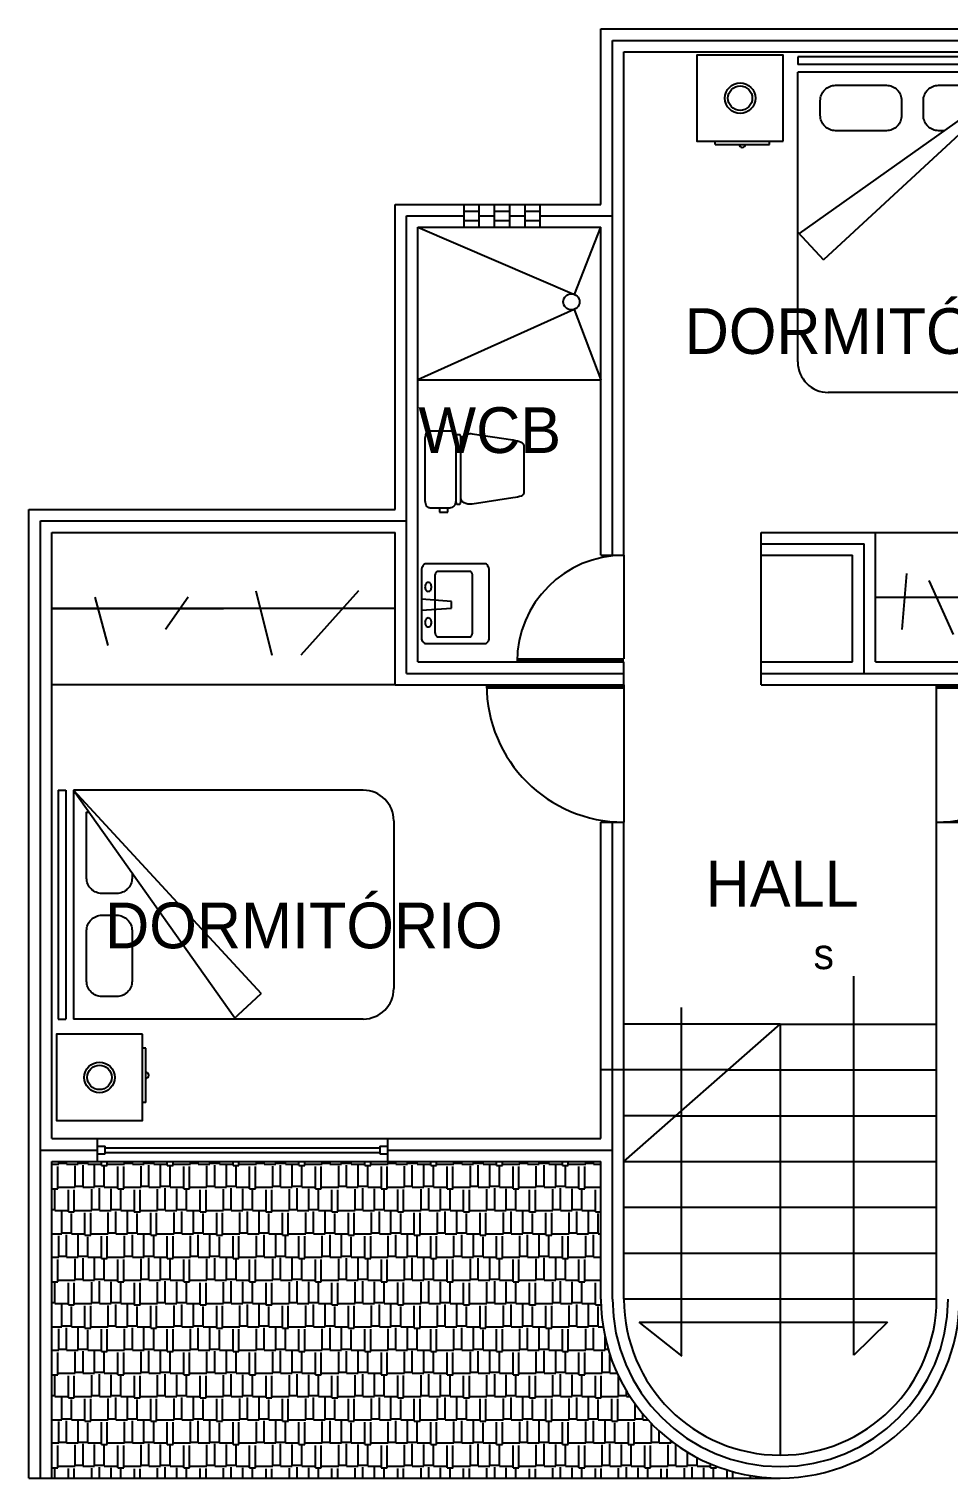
# Model space of a CAD drawing. Header units: millimetres. Extents: x 686.5 to 717.1, y 236.1 to 261.6.
# Drawn here: x 693.682 to 695.188, y 241.349 to 243.724 of the extents above; entities that cross this region are included whole.
import ezdxf

# ---------------------------------------------------------------- set-up
doc = ezdxf.new("R2010")
doc.units = ezdxf.units.MM
doc.linetypes.add('ACAD_ISO04W100', pattern=[30.5, 24, -3, 0.5, -3])
for name, color, linetype in [('EJE', 4, 'ACAD_ISO04W100'), ('ESCALERAS', 5, 'Continuous'), ('LETREROS', 31, 'Continuous'), ('MUE', 2, 'Continuous'), ('MURO1', 3, 'Continuous'), ('PROYECCIONES', 73, 'ACAD_ISO04W100'), ('PUERTAS', 191, 'Continuous'), ('TEJA', 242, 'Continuous'), ('VENTANAS', 111, 'Continuous')]:
    doc.layers.add(name, color=color, linetype=linetype)

# ---------------------------------------------------------------- blocks, each defined once
blk = doc.blocks.new('WC1')
at = {"color": 2}
for p, q in [((-0.243, 0.2867), (-0.2421, 0.294)), ((-0.243, 0.2867), (-0.2421, 0.294)), ((-0.243, 0.1597), (-0.243, 0.2867)), ((-0.243, 0.1597), (-0.243, 0.2867)), ((-0.2421, 0.294), (-0.2409, 0.297)), ((-0.2421, 0.294), (-0.2409, 0.297)), ((-0.2409, 0.297), (-0.2396, 0.3)), ((-0.2409, 0.297), (-0.2396, 0.3)), ((-0.2396, 0.3), (-0.2387, 0.3017)), ((-0.2396, 0.3), (-0.2387, 0.3017)), ((-0.2387, 0.3017), (-0.2374, 0.303)), ((-0.2387, 0.3017), (-0.2374, 0.303)), ((-0.2374, 0.303), (-0.2353, 0.306)), ((-0.2374, 0.303), (-0.2353, 0.306)), ((-0.2353, 0.306), (-0.2297, 0.3107)), ((-0.2353, 0.306), (-0.2297, 0.3107)), ((-0.2297, 0.3107), (-0.2228, 0.3146)), ((-0.2297, 0.3107), (-0.2228, 0.3146)), ((-0.2228, 0.3146), (-0.2151, 0.3172)), ((-0.2228, 0.3146), (-0.2151, 0.3172)), ((-0.2151, 0.3172), (-0.2061, 0.3193)), ((-0.2151, 0.3172), (-0.2061, 0.3193)), ((-0.2061, 0.3193), (-0.1962, 0.3197)), ((-0.2061, 0.3193), (-0.1962, 0.3197)), ((-0.1962, 0.3197), (0.2174, 0.3197)), ((-0.1962, 0.3197), (-0.1962, 0.3197)), ((-0.1962, 0.3197), (0.2174, 0.3197)), ((0.2174, 0.3197), (0.2269, 0.3193)), ((0.2174, 0.3197), (0.2269, 0.3193)), ((0.2269, 0.3193), (0.2359, 0.3172)), ((0.2269, 0.3193), (0.2359, 0.3172)), ((0.2359, 0.3172), (0.238, 0.3167)), ((0.2359, 0.3172), (0.238, 0.3167)), ((0.238, 0.3167), (0.2402, 0.3159)), ((0.238, 0.3167), (0.2402, 0.3159)), ((0.2402, 0.3159), (0.244, 0.3146)), ((0.2402, 0.3159), (0.244, 0.3146)), ((0.244, 0.3146), (0.2509, 0.3107)), ((0.244, 0.3146), (0.2509, 0.3107)), ((0.2509, 0.3107), (0.2565, 0.306)), ((0.2509, 0.3107), (0.2565, 0.306)), ((0.2565, 0.306), (0.2586, 0.303)), ((0.2565, 0.306), (0.2586, 0.303)), ((0.2586, 0.303), (0.2608, 0.3)), ((0.2586, 0.303), (0.2608, 0.3)), ((0.2608, 0.3), (0.2634, 0.294)), ((0.2608, 0.3), (0.2634, 0.294)), ((0.2634, 0.294), (0.2642, 0.2867)), ((0.2634, 0.294), (0.2642, 0.2867)), ((0.2642, 0.2867), (0.2642, 0.1597)), ((0.2642, 0.2867), (0.2642, 0.1597)), ((0.2642, 0.2867), (0.2642, 0.2867)), ((-0.2696, 0.2266), (-0.2696, 0.173)), ((-0.243, 0.2266), (-0.2696, 0.2266)), ((-0.2696, 0.2266), (-0.2696, 0.173)), ((-0.243, 0.2266), (-0.2696, 0.2266)), ((-0.243, 0.173), (-0.243, 0.2266)), ((-0.243, 0.173), (-0.243, 0.2266)), ((-0.2696, 0.173), (-0.2696, 0.173)), ((-0.2696, 0.173), (-0.243, 0.173)), ((-0.2696, 0.173), (-0.243, 0.173)), ((-0.243, 0.1597), (-0.243, 0.1597)), ((-0.2421, 0.1524), (-0.243, 0.1597)), ((-0.2421, 0.1524), (-0.243, 0.1597)), ((-0.2409, 0.1485), (-0.2421, 0.1524)), ((-0.2409, 0.1485), (-0.2421, 0.1524)), ((-0.2396, 0.1451), (-0.2409, 0.1485)), ((-0.2396, 0.1451), (-0.2409, 0.1485)), ((-0.2353, 0.1382), (-0.2396, 0.1451)), ((-0.2353, 0.1382), (-0.2396, 0.1451)), ((-0.2297, 0.1322), (-0.2353, 0.1382)), ((-0.2297, 0.1322), (-0.2353, 0.1382)), ((-0.2228, 0.1271), (-0.2297, 0.1322)), ((-0.2228, 0.1271), (-0.2297, 0.1322)), ((-0.2151, 0.1232), (-0.2228, 0.1271)), ((-0.2151, 0.1232), (-0.2228, 0.1271)), ((-0.2155, 0.1151), (-0.2164, 0.1129)), ((-0.2155, 0.1151), (-0.2164, 0.1129)), ((-0.2164, 0.1129), (-0.2164, 0.0932)), ((-0.2164, 0.1129), (-0.2164, 0.0932)), ((-0.2164, 0.1129), (-0.2164, 0.1129)), ((-0.2143, 0.1159), (-0.2155, 0.1151)), ((-0.2143, 0.1159), (-0.2155, 0.1151)), ((-0.2061, 0.1206), (-0.2151, 0.1232)), ((-0.2061, 0.1206), (-0.2151, 0.1232)), ((-0.213, 0.1168), (-0.2143, 0.1159)), ((-0.213, 0.1168), (-0.2143, 0.1159)), ((-0.2091, 0.1181), (-0.213, 0.1168)), ((-0.2091, 0.1181), (-0.213, 0.1168)), ((-0.204, 0.1189), (-0.2091, 0.1181)), ((-0.204, 0.1189), (-0.2091, 0.1181)), ((-0.1962, 0.1198), (-0.2061, 0.1206)), ((-0.1962, 0.1198), (-0.2061, 0.1206)), ((-0.1979, 0.1193), (-0.204, 0.1189)), ((-0.1979, 0.1193), (-0.204, 0.1189)), ((-0.1911, 0.1198), (-0.1979, 0.1193)), ((-0.1911, 0.1198), (-0.1979, 0.1193)), ((0.2174, 0.1198), (-0.1962, 0.1198)), ((0.2174, 0.1198), (-0.1962, 0.1198)), ((-0.1838, 0.1198), (-0.1911, 0.1198)), ((-0.1838, 0.1198), (-0.1911, 0.1198)), ((-0.1765, 0.1198), (-0.1838, 0.1198)), ((-0.1765, 0.1198), (-0.1838, 0.1198)), ((0.1973, 0.1198), (-0.1765, 0.1198)), ((0.1973, 0.1198), (-0.1765, 0.1198)), ((0.2067, 0.1198), (0.1973, 0.1198)), ((0.1973, 0.1198), (0.1973, 0.1198)), ((0.2067, 0.1198), (0.1973, 0.1198)), ((0.2149, 0.1198), (0.2067, 0.1198)), ((0.2149, 0.1198), (0.2067, 0.1198)), ((0.2217, 0.1193), (0.2149, 0.1198)), ((0.2217, 0.1193), (0.2149, 0.1198)), ((0.2269, 0.1206), (0.2174, 0.1198)), ((0.2269, 0.1206), (0.2174, 0.1198)), ((0.2174, 0.1198), (0.2174, 0.1198)), ((0.2273, 0.1189), (0.2217, 0.1193)), ((0.2273, 0.1189), (0.2217, 0.1193)), ((0.2316, 0.1219), (0.2269, 0.1206)), ((0.2316, 0.1219), (0.2269, 0.1206)), ((0.2316, 0.1181), (0.2273, 0.1189)), ((0.2316, 0.1181), (0.2273, 0.1189)), ((0.2359, 0.1232), (0.2316, 0.1219)), ((0.2359, 0.1232), (0.2316, 0.1219)), ((0.2346, 0.1168), (0.2316, 0.1181)), ((0.2346, 0.1168), (0.2316, 0.1181)), ((0.2359, 0.1159), (0.2346, 0.1168)), ((0.2359, 0.1159), (0.2346, 0.1168)), ((0.244, 0.1271), (0.2359, 0.1232)), ((0.244, 0.1271), (0.2359, 0.1232)), ((0.2368, 0.1151), (0.2359, 0.1159)), ((0.2368, 0.1151), (0.2359, 0.1159)), ((0.2372, 0.1129), (0.2368, 0.1151)), ((0.2372, 0.1129), (0.2368, 0.1151)), ((0.2372, 0.0932), (0.2372, 0.1129)), ((0.2372, 0.0932), (0.2372, 0.1129)), ((0.2509, 0.1322), (0.244, 0.1271)), ((0.2509, 0.1322), (0.244, 0.1271)), ((0.2565, 0.1382), (0.2509, 0.1322)), ((0.2565, 0.1382), (0.2509, 0.1322)), ((0.2608, 0.1451), (0.2565, 0.1382)), ((0.2608, 0.1451), (0.2565, 0.1382)), ((0.2634, 0.1524), (0.2608, 0.1451)), ((0.2634, 0.1524), (0.2608, 0.1451)), ((0.2642, 0.1597), (0.2634, 0.1524)), ((0.2642, 0.1597), (0.2634, 0.1524)), ((-0.2177, 0.0275), (-0.2168, 0.0412)), ((-0.2177, 0.0275), (-0.2168, 0.0412)), ((-0.2164, 0.0129), (-0.2177, 0.0275)), ((-0.2164, 0.0129), (-0.2177, 0.0275)), ((-0.2168, 0.0412), (-0.2138, 0.0537)), ((-0.2168, 0.0412), (-0.2138, 0.0537)), ((-0.2164, 0.0932), (-0.2155, 0.091)), ((-0.2164, 0.0932), (-0.2155, 0.091)), ((-0.1765, -0.254), (-0.2164, 0.0129)), ((-0.1765, -0.254), (-0.2164, 0.0129)), ((-0.2155, 0.091), (-0.2143, 0.0902)), ((-0.2155, 0.091), (-0.2143, 0.0902)), ((-0.2143, 0.0902), (-0.213, 0.0893)), ((-0.2143, 0.0902), (-0.213, 0.0893)), ((-0.2138, 0.0537), (-0.2091, 0.0644)), ((-0.2138, 0.0537), (-0.2091, 0.0644)), ((-0.213, 0.0893), (-0.2091, 0.088)), ((-0.213, 0.0893), (-0.2091, 0.088)), ((-0.2091, 0.088), (-0.204, 0.0872)), ((-0.2091, 0.088), (-0.204, 0.0872)), ((-0.2091, 0.0644), (-0.2027, 0.0734)), ((-0.2091, 0.0644), (-0.2027, 0.0734)), ((-0.204, 0.0872), (-0.1979, 0.0867)), ((-0.204, 0.0872), (-0.1979, 0.0867)), ((-0.2027, 0.0734), (-0.1988, 0.0773)), ((-0.2027, 0.0734), (-0.1988, 0.0773)), ((-0.1988, 0.0773), (-0.1949, 0.0803)), ((-0.1988, 0.0773), (-0.1949, 0.0803)), ((-0.1979, 0.0867), (-0.1911, 0.0863)), ((-0.1979, 0.0867), (-0.1911, 0.0863)), ((-0.1949, 0.0803), (-0.1928, 0.0816)), ((-0.1949, 0.0803), (-0.1928, 0.0816)), ((-0.1928, 0.0816), (-0.1907, 0.0829)), ((-0.1928, 0.0816), (-0.1907, 0.0829)), ((-0.1911, 0.0863), (-0.1838, 0.0863)), ((-0.1911, 0.0863), (-0.1838, 0.0863)), ((-0.1907, 0.0829), (-0.1859, 0.0846)), ((-0.1907, 0.0829), (-0.1859, 0.0846)), ((-0.1859, 0.0846), (-0.1838, 0.0854)), ((-0.1859, 0.0846), (-0.1838, 0.0854)), ((-0.1838, 0.0863), (-0.1765, 0.0863)), ((-0.1838, 0.0863), (-0.1765, 0.0863)), ((-0.1838, 0.0854), (-0.1812, 0.0859)), ((-0.1838, 0.0854), (-0.1812, 0.0859)), ((-0.1812, 0.0859), (-0.1765, 0.0863)), ((-0.1812, 0.0859), (-0.1765, 0.0863)), ((-0.1765, 0.0863), (0.2041, 0.0863)), ((-0.1765, 0.0863), (0.1973, 0.0863)), ((-0.1765, 0.0863), (-0.1765, 0.0863)), ((-0.1765, 0.0863), (0.2041, 0.0863)), ((-0.1765, 0.0863), (-0.1765, 0.0863)), ((-0.1765, 0.0863), (0.1973, 0.0863)), ((0.1973, 0.0863), (0.2067, 0.0863)), ((0.1973, 0.0863), (0.2067, 0.0863)), ((0.2041, 0.0863), (0.208, 0.0859)), ((0.2041, 0.0863), (0.208, 0.0859)), ((0.244, 0.0129), (0.2041, -0.254)), ((0.244, 0.0129), (0.2041, -0.254)), ((0.2067, 0.0863), (0.2149, 0.0863)), ((0.2067, 0.0863), (0.2149, 0.0863)), ((0.208, 0.0859), (0.2119, 0.0846)), ((0.208, 0.0859), (0.2119, 0.0846)), ((0.2119, 0.0846), (0.2157, 0.0829)), ((0.2119, 0.0846), (0.2157, 0.0829)), ((0.2149, 0.0863), (0.2217, 0.0867)), ((0.2149, 0.0863), (0.2217, 0.0867)), ((0.2157, 0.0829), (0.2196, 0.0803)), ((0.2157, 0.0829), (0.2196, 0.0803)), ((0.2196, 0.0803), (0.2235, 0.0773)), ((0.2196, 0.0803), (0.2235, 0.0773)), ((0.2217, 0.0867), (0.2273, 0.0872)), ((0.2217, 0.0867), (0.2273, 0.0872)), ((0.2235, 0.0773), (0.2273, 0.0734)), ((0.2235, 0.0773), (0.2273, 0.0734)), ((0.2273, 0.0872), (0.2316, 0.088)), ((0.2273, 0.0872), (0.2316, 0.088)), ((0.2273, 0.0734), (0.2307, 0.0691)), ((0.2273, 0.0734), (0.2307, 0.0691)), ((0.2307, 0.0691), (0.2337, 0.0644)), ((0.2307, 0.0691), (0.2337, 0.0644)), ((0.2316, 0.088), (0.2346, 0.0893)), ((0.2316, 0.088), (0.2346, 0.0893)), ((0.2337, 0.0644), (0.2368, 0.0593)), ((0.2337, 0.0644), (0.2368, 0.0593)), ((0.2346, 0.0893), (0.2359, 0.0902)), ((0.2346, 0.0893), (0.2359, 0.0902)), ((0.2359, 0.0902), (0.2368, 0.091)), ((0.2359, 0.0902), (0.2368, 0.091)), ((0.2368, 0.091), (0.2372, 0.0932)), ((0.2368, 0.091), (0.2372, 0.0932)), ((0.2368, 0.0593), (0.2393, 0.0537)), ((0.2368, 0.0593), (0.2393, 0.0537)), ((0.2372, 0.0932), (0.2372, 0.0932)), ((0.2393, 0.0537), (0.2415, 0.0477)), ((0.2393, 0.0537), (0.2415, 0.0477)), ((0.2415, 0.0477), (0.2432, 0.0412)), ((0.2415, 0.0477), (0.2432, 0.0412)), ((0.2432, 0.0412), (0.2445, 0.0344)), ((0.2432, 0.0412), (0.2445, 0.0344)), ((0.2449, 0.0202), (0.244, 0.0129)), ((0.2449, 0.0202), (0.244, 0.0129)), ((0.244, 0.0129), (0.244, 0.0129)), ((0.2445, 0.0344), (0.2449, 0.0275)), ((0.2445, 0.0344), (0.2449, 0.0275)), ((0.2449, 0.0275), (0.2449, 0.0202)), ((0.2449, 0.0275), (0.2449, 0.0202)), ((-0.1739, -0.2707), (-0.1765, -0.254)), ((-0.1765, -0.254), (-0.1765, -0.254)), ((-0.1739, -0.2707), (-0.1765, -0.254)), ((-0.1709, -0.2853), (-0.1739, -0.2707)), ((-0.1709, -0.2853), (-0.1739, -0.2707)), ((0.2011, -0.2707), (0.1977, -0.2853)), ((0.2011, -0.2707), (0.1977, -0.2853)), ((0.2041, -0.254), (0.2011, -0.2707)), ((0.2041, -0.254), (0.2011, -0.2707)), ((-0.1679, -0.2978), (-0.1709, -0.2853)), ((-0.1679, -0.2978), (-0.1709, -0.2853)), ((-0.164, -0.3081), (-0.1679, -0.2978)), ((-0.164, -0.3081), (-0.1679, -0.2978)), ((-0.1589, -0.3166), (-0.164, -0.3081)), ((-0.1589, -0.3166), (-0.164, -0.3081)), ((-0.1529, -0.3227), (-0.1589, -0.3166)), ((-0.1529, -0.3227), (-0.1589, -0.3166)), ((-0.1495, -0.3248), (-0.1529, -0.3227)), ((-0.1495, -0.3248), (-0.1529, -0.3227)), ((-0.1452, -0.3261), (-0.1495, -0.3248)), ((-0.1452, -0.3261), (-0.1495, -0.3248)), ((-0.1409, -0.3269), (-0.1452, -0.3261)), ((-0.1409, -0.3269), (-0.1452, -0.3261)), ((-0.1362, -0.3274), (-0.1409, -0.3269)), ((-0.1362, -0.3274), (-0.1409, -0.3269)), ((0.1638, -0.3274), (-0.1362, -0.3274)), ((0.1638, -0.3274), (-0.1362, -0.3274)), ((0.1677, -0.3269), (0.1638, -0.3274)), ((0.1677, -0.3269), (0.1638, -0.3274)), ((0.1638, -0.3274), (0.1638, -0.3274)), ((0.1711, -0.3261), (0.1677, -0.3269)), ((0.1711, -0.3261), (0.1677, -0.3269)), ((0.1775, -0.3227), (0.1711, -0.3261)), ((0.1775, -0.3227), (0.1711, -0.3261)), ((0.1835, -0.3166), (0.1775, -0.3227)), ((0.1835, -0.3166), (0.1775, -0.3227)), ((0.1865, -0.3128), (0.1835, -0.3166)), ((0.1865, -0.3128), (0.1835, -0.3166)), ((0.1891, -0.3081), (0.1865, -0.3128)), ((0.1891, -0.3081), (0.1865, -0.3128)), ((0.1938, -0.2978), (0.1891, -0.3081)), ((0.1938, -0.2978), (0.1891, -0.3081)), ((0.1977, -0.2853), (0.1938, -0.2978)), ((0.1977, -0.2853), (0.1938, -0.2978))]:
    blk.add_line(p, q, dxfattribs=at)
blk = doc.blocks.new('LAVABO1')
at = {"color": 2}
for p, q in [((-0.2743, 0.2087), (-0.2748, 0.2032)), ((-0.2743, 0.2087), (-0.2748, 0.2032)), ((-0.2748, 0.2032), (-0.2748, -0.1818)), ((-0.2748, 0.2032), (-0.2748, 0.2032)), ((-0.2748, 0.2032), (-0.2748, -0.1818)), ((-0.2723, 0.2136), (-0.2743, 0.2087)), ((-0.2723, 0.2136), (-0.2743, 0.2087)), ((-0.2688, 0.2185), (-0.2723, 0.2136)), ((-0.2688, 0.2185), (-0.2723, 0.2136)), ((-0.2683, 0.22), (-0.2688, 0.2185)), ((-0.2683, 0.22), (-0.2688, 0.2185)), ((-0.2669, 0.221), (-0.2683, 0.22)), ((-0.2669, 0.221), (-0.2683, 0.22)), ((-0.2649, 0.223), (-0.2669, 0.221)), ((-0.2649, 0.223), (-0.2669, 0.221)), ((-0.2594, 0.2269), (-0.2649, 0.223)), ((-0.2594, 0.2269), (-0.2649, 0.223)), ((-0.2535, 0.2299), (-0.2594, 0.2269)), ((-0.2535, 0.2299), (-0.2594, 0.2269)), ((-0.2461, 0.2319), (-0.2535, 0.2299)), ((-0.2461, 0.2319), (-0.2535, 0.2299)), ((-0.2382, 0.2324), (-0.2461, 0.2319)), ((-0.2382, 0.2324), (-0.2461, 0.2319)), ((0.2051, 0.2324), (-0.2382, 0.2324)), ((0.2051, 0.2324), (-0.2382, 0.2324)), ((-0.1652, 0.1939), (-0.1657, 0.1884)), ((-0.1652, 0.1939), (-0.1657, 0.1884)), ((-0.1632, 0.1983), (-0.1652, 0.1939)), ((-0.1632, 0.1983), (-0.1652, 0.1939)), ((-0.1602, 0.2017), (-0.1632, 0.1983)), ((-0.1602, 0.2017), (-0.1632, 0.1983)), ((-0.1568, 0.2047), (-0.1602, 0.2017)), ((-0.1568, 0.2047), (-0.1602, 0.2017)), ((-0.1523, 0.2072), (-0.1568, 0.2047)), ((-0.1523, 0.2072), (-0.1568, 0.2047)), ((-0.1474, 0.2087), (-0.1523, 0.2072)), ((-0.1474, 0.2087), (-0.1523, 0.2072)), ((-0.142, 0.2096), (-0.1474, 0.2087)), ((-0.142, 0.2096), (-0.1474, 0.2087)), ((-0.1365, 0.2101), (-0.142, 0.2096)), ((-0.1365, 0.2101), (-0.142, 0.2096)), ((-0.1311, 0.2096), (-0.1365, 0.2101)), ((-0.1311, 0.2096), (-0.1365, 0.2101)), ((-0.1262, 0.2087), (-0.1311, 0.2096)), ((-0.1262, 0.2087), (-0.1311, 0.2096)), ((-0.1212, 0.2072), (-0.1262, 0.2087)), ((-0.1212, 0.2072), (-0.1262, 0.2087)), ((-0.1188, 0.2062), (-0.1212, 0.2072)), ((-0.1188, 0.2062), (-0.1212, 0.2072)), ((-0.1168, 0.2047), (-0.1188, 0.2062)), ((-0.1168, 0.2047), (-0.1188, 0.2062)), ((-0.1128, 0.2017), (-0.1168, 0.2047)), ((-0.1128, 0.2017), (-0.1168, 0.2047)), ((-0.1099, 0.1983), (-0.1128, 0.2017)), ((-0.1099, 0.1983), (-0.1128, 0.2017)), ((-0.1079, 0.1939), (-0.1099, 0.1983)), ((-0.1079, 0.1939), (-0.1099, 0.1983)), ((-0.1074, 0.1884), (-0.1079, 0.1939)), ((-0.1074, 0.1884), (-0.1079, 0.1939)), ((-0.0565, 0.2324), (-0.0565, 0.2324)), ((0.016, 0.2324), (-0.0565, 0.2324)), ((-0.0565, 0.2324), (-0.0422, 0.0359)), ((0.016, 0.2324), (-0.0565, 0.2324)), ((-0.0565, 0.2324), (-0.0422, 0.0359)), ((0.0012, 0.0359), (0.016, 0.2324)), ((0.0012, 0.0359), (0.016, 0.2324)), ((0.0674, 0.1939), (0.0669, 0.1884)), ((0.0674, 0.1939), (0.0669, 0.1884)), ((0.0693, 0.1983), (0.0674, 0.1939)), ((0.0693, 0.1983), (0.0674, 0.1939)), ((0.0723, 0.2017), (0.0693, 0.1983)), ((0.0723, 0.2017), (0.0693, 0.1983)), ((0.0758, 0.2047), (0.0723, 0.2017)), ((0.0758, 0.2047), (0.0723, 0.2017)), ((0.0802, 0.2072), (0.0758, 0.2047)), ((0.0802, 0.2072), (0.0758, 0.2047)), ((0.0851, 0.2087), (0.0802, 0.2072)), ((0.0851, 0.2087), (0.0802, 0.2072)), ((0.0906, 0.2096), (0.0851, 0.2087)), ((0.0906, 0.2096), (0.0851, 0.2087)), ((0.096, 0.2101), (0.0906, 0.2096)), ((0.096, 0.2101), (0.0906, 0.2096)), ((0.1014, 0.2096), (0.096, 0.2101)), ((0.1014, 0.2096), (0.096, 0.2101)), ((0.1064, 0.2087), (0.1014, 0.2096)), ((0.1064, 0.2087), (0.1014, 0.2096)), ((0.1113, 0.2072), (0.1064, 0.2087)), ((0.1113, 0.2072), (0.1064, 0.2087)), ((0.1138, 0.2062), (0.1113, 0.2072)), ((0.1138, 0.2062), (0.1113, 0.2072)), ((0.1157, 0.2047), (0.1138, 0.2062)), ((0.1157, 0.2047), (0.1138, 0.2062)), ((0.1197, 0.2017), (0.1157, 0.2047)), ((0.1197, 0.2017), (0.1157, 0.2047)), ((0.1227, 0.1983), (0.1197, 0.2017)), ((0.1227, 0.1983), (0.1197, 0.2017)), ((0.1246, 0.1939), (0.1227, 0.1983)), ((0.1246, 0.1939), (0.1227, 0.1983)), ((0.1251, 0.1884), (0.1246, 0.1939)), ((0.1251, 0.1884), (0.1246, 0.1939)), ((0.2051, 0.2324), (0.2051, 0.2324)), ((0.213, 0.2319), (0.2051, 0.2324)), ((0.213, 0.2319), (0.2051, 0.2324)), ((0.2209, 0.2299), (0.213, 0.2319)), ((0.2209, 0.2299), (0.213, 0.2319)), ((0.2283, 0.2269), (0.2209, 0.2299)), ((0.2283, 0.2269), (0.2209, 0.2299)), ((0.2352, 0.223), (0.2283, 0.2269)), ((0.2352, 0.223), (0.2283, 0.2269)), ((0.2367, 0.222), (0.2352, 0.223)), ((0.2367, 0.222), (0.2352, 0.223)), ((0.2377, 0.221), (0.2367, 0.222)), ((0.2377, 0.221), (0.2367, 0.222)), ((0.2406, 0.2185), (0.2377, 0.221)), ((0.2406, 0.2185), (0.2377, 0.221)), ((0.2426, 0.2166), (0.2406, 0.2185)), ((0.2426, 0.2166), (0.2406, 0.2185)), ((0.2446, 0.2136), (0.2426, 0.2166)), ((0.2446, 0.2136), (0.2426, 0.2166)), ((0.2456, 0.2126), (0.2446, 0.2136)), ((0.2456, 0.2126), (0.2446, 0.2136)), ((0.2466, 0.2111), (0.2456, 0.2126)), ((0.2466, 0.2111), (0.2456, 0.2126)), ((0.2476, 0.2087), (0.2466, 0.2111)), ((0.2476, 0.2087), (0.2466, 0.2111)), ((0.2485, 0.2032), (0.2476, 0.2087)), ((0.2485, 0.2032), (0.2476, 0.2087)), ((0.2485, -0.1818), (0.2485, 0.2032)), ((0.2485, -0.1818), (0.2485, 0.2032)), ((-0.2308, 0.1282), (-0.2313, 0.1233)), ((-0.2308, 0.1282), (-0.2313, 0.1233)), ((-0.2313, 0.1233), (-0.2313, -0.0875)), ((-0.2313, 0.1233), (-0.2313, 0.1233)), ((-0.2313, 0.1233), (-0.2313, -0.0875)), ((-0.2288, 0.1326), (-0.2308, 0.1282)), ((-0.2288, 0.1326), (-0.2308, 0.1282)), ((-0.2254, 0.1366), (-0.2288, 0.1326)), ((-0.2254, 0.1366), (-0.2288, 0.1326)), ((-0.2209, 0.1395), (-0.2254, 0.1366)), ((-0.2209, 0.1395), (-0.2254, 0.1366)), ((-0.216, 0.142), (-0.2209, 0.1395)), ((-0.216, 0.142), (-0.2209, 0.1395)), ((-0.2096, 0.1435), (-0.216, 0.142)), ((-0.2096, 0.1435), (-0.216, 0.142)), ((-0.2027, 0.1445), (-0.2096, 0.1435)), ((-0.2027, 0.1445), (-0.2096, 0.1435)), ((-0.1948, 0.145), (-0.2027, 0.1445)), ((-0.1948, 0.145), (-0.2027, 0.1445)), ((0.1686, 0.145), (-0.1948, 0.145)), ((0.1686, 0.145), (-0.1948, 0.145)), ((-0.1657, 0.1884), (-0.1657, 0.1884)), ((-0.1657, 0.1884), (-0.1652, 0.1835)), ((-0.1657, 0.1884), (-0.1652, 0.1835)), ((-0.1652, 0.1835), (-0.1632, 0.179)), ((-0.1652, 0.1835), (-0.1632, 0.179)), ((-0.1632, 0.179), (-0.1602, 0.1751)), ((-0.1632, 0.179), (-0.1602, 0.1751)), ((-0.1602, 0.1751), (-0.1568, 0.1721)), ((-0.1602, 0.1751), (-0.1568, 0.1721)), ((-0.1568, 0.1721), (-0.1523, 0.1697)), ((-0.1568, 0.1721), (-0.1523, 0.1697)), ((-0.1523, 0.1697), (-0.1474, 0.1682)), ((-0.1523, 0.1697), (-0.1474, 0.1682)), ((-0.1474, 0.1682), (-0.142, 0.1672)), ((-0.1474, 0.1682), (-0.142, 0.1672)), ((-0.142, 0.1672), (-0.1365, 0.1667)), ((-0.142, 0.1672), (-0.1365, 0.1667)), ((-0.1365, 0.1667), (-0.1311, 0.1672)), ((-0.1365, 0.1667), (-0.1311, 0.1672)), ((-0.1311, 0.1672), (-0.1262, 0.1682)), ((-0.1311, 0.1672), (-0.1262, 0.1682)), ((-0.1262, 0.1682), (-0.1212, 0.1697)), ((-0.1262, 0.1682), (-0.1212, 0.1697)), ((-0.1212, 0.1697), (-0.1168, 0.1721)), ((-0.1212, 0.1697), (-0.1168, 0.1721)), ((-0.1168, 0.1721), (-0.1128, 0.1751)), ((-0.1168, 0.1721), (-0.1128, 0.1751)), ((-0.1128, 0.1751), (-0.1099, 0.179)), ((-0.1128, 0.1751), (-0.1099, 0.179)), ((-0.1099, 0.179), (-0.1079, 0.1835)), ((-0.1099, 0.179), (-0.1079, 0.1835)), ((-0.1079, 0.1835), (-0.1074, 0.1884)), ((-0.1079, 0.1835), (-0.1074, 0.1884)), ((0.0669, 0.1884), (0.0669, 0.1884)), ((0.0669, 0.1884), (0.0674, 0.1835)), ((0.0669, 0.1884), (0.0674, 0.1835)), ((0.0674, 0.1835), (0.0693, 0.179)), ((0.0674, 0.1835), (0.0693, 0.179)), ((0.0693, 0.179), (0.0723, 0.1751)), ((0.0693, 0.179), (0.0723, 0.1751)), ((0.0723, 0.1751), (0.0758, 0.1721)), ((0.0723, 0.1751), (0.0758, 0.1721)), ((0.0758, 0.1721), (0.0802, 0.1697)), ((0.0758, 0.1721), (0.0802, 0.1697)), ((0.0802, 0.1697), (0.0851, 0.1682)), ((0.0802, 0.1697), (0.0851, 0.1682)), ((0.0851, 0.1682), (0.0906, 0.1672)), ((0.0851, 0.1682), (0.0906, 0.1672)), ((0.0906, 0.1672), (0.096, 0.1667)), ((0.0906, 0.1672), (0.096, 0.1667)), ((0.096, 0.1667), (0.1014, 0.1672)), ((0.096, 0.1667), (0.1014, 0.1672)), ((0.1014, 0.1672), (0.1064, 0.1682)), ((0.1014, 0.1672), (0.1064, 0.1682)), ((0.1064, 0.1682), (0.1113, 0.1697)), ((0.1064, 0.1682), (0.1113, 0.1697)), ((0.1113, 0.1697), (0.1157, 0.1721)), ((0.1113, 0.1697), (0.1157, 0.1721)), ((0.1157, 0.1721), (0.1197, 0.1751)), ((0.1157, 0.1721), (0.1197, 0.1751)), ((0.1197, 0.1751), (0.1227, 0.179)), ((0.1197, 0.1751), (0.1227, 0.179)), ((0.1227, 0.179), (0.1246, 0.1835)), ((0.1227, 0.179), (0.1246, 0.1835)), ((0.1246, 0.1835), (0.1251, 0.1884)), ((0.1246, 0.1835), (0.1251, 0.1884)), ((0.1686, 0.145), (0.1686, 0.145)), ((0.174, 0.1445), (0.1686, 0.145)), ((0.174, 0.1445), (0.1686, 0.145)), ((0.1789, 0.1435), (0.174, 0.1445)), ((0.1789, 0.1435), (0.174, 0.1445)), ((0.1839, 0.142), (0.1789, 0.1435)), ((0.1839, 0.142), (0.1789, 0.1435)), ((0.1883, 0.1395), (0.1839, 0.142)), ((0.1883, 0.1395), (0.1839, 0.142)), ((0.1923, 0.1366), (0.1883, 0.1395)), ((0.1923, 0.1366), (0.1883, 0.1395)), ((0.1952, 0.1326), (0.1923, 0.1366)), ((0.1952, 0.1326), (0.1923, 0.1366)), ((0.1972, 0.1282), (0.1952, 0.1326)), ((0.1972, 0.1282), (0.1952, 0.1326)), ((0.1977, 0.1233), (0.1972, 0.1282)), ((0.1977, 0.1233), (0.1972, 0.1282)), ((0.1977, -0.0875), (0.1977, 0.1233)), ((0.1977, -0.0875), (0.1977, 0.1233)), ((-0.0422, 0.0359), (0.0012, 0.0359)), ((-0.0422, 0.0359), (0.0012, 0.0359)), ((-0.2313, -0.0875), (-0.2308, -0.0905)), ((-0.2313, -0.0875), (-0.2308, -0.0905)), ((-0.2308, -0.0905), (-0.2288, -0.093)), ((-0.2308, -0.0905), (-0.2288, -0.093)), ((-0.2288, -0.093), (-0.2254, -0.0954)), ((-0.2288, -0.093), (-0.2254, -0.0954)), ((0.1923, -0.0954), (0.1952, -0.093)), ((0.1923, -0.0954), (0.1952, -0.093)), ((0.1952, -0.093), (0.1972, -0.0905)), ((0.1952, -0.093), (0.1972, -0.0905)), ((0.1972, -0.0905), (0.1977, -0.0875)), ((0.1972, -0.0905), (0.1977, -0.0875)), ((0.1977, -0.0875), (0.1977, -0.0875)), ((-0.2748, -0.1818), (-0.2743, -0.1873)), ((-0.2748, -0.1818), (-0.2743, -0.1873)), ((-0.2743, -0.1873), (-0.2723, -0.1927)), ((-0.2743, -0.1873), (-0.2723, -0.1927)), ((-0.2254, -0.0954), (-0.2209, -0.0979)), ((-0.2254, -0.0954), (-0.2209, -0.0979)), ((-0.2209, -0.0979), (-0.216, -0.0994)), ((-0.2209, -0.0979), (-0.216, -0.0994)), ((-0.216, -0.0994), (-0.213, -0.1004)), ((-0.216, -0.0994), (-0.213, -0.1004)), ((-0.213, -0.1004), (-0.2096, -0.1009)), ((-0.213, -0.1004), (-0.2096, -0.1009)), ((-0.2096, -0.1009), (-0.2027, -0.1019)), ((-0.2096, -0.1009), (-0.2027, -0.1019)), ((-0.2027, -0.1019), (-0.1948, -0.1024)), ((-0.2027, -0.1019), (-0.1948, -0.1024)), ((-0.1948, -0.1024), (0.1686, -0.1024)), ((-0.1948, -0.1024), (-0.1948, -0.1024)), ((-0.1948, -0.1024), (0.1686, -0.1024)), ((0.1686, -0.1024), (0.174, -0.1019)), ((0.1686, -0.1024), (0.174, -0.1019)), ((0.174, -0.1019), (0.1789, -0.1009)), ((0.174, -0.1019), (0.1789, -0.1009)), ((0.1789, -0.1009), (0.1819, -0.1004)), ((0.1789, -0.1009), (0.1819, -0.1004)), ((0.1819, -0.1004), (0.1839, -0.0994)), ((0.1819, -0.1004), (0.1839, -0.0994)), ((0.1839, -0.0994), (0.1883, -0.0979)), ((0.1839, -0.0994), (0.1883, -0.0979)), ((0.1883, -0.0979), (0.1923, -0.0954)), ((0.1883, -0.0979), (0.1923, -0.0954)), ((0.2466, -0.1902), (0.2476, -0.1873)), ((0.2466, -0.1902), (0.2476, -0.1873)), ((0.2476, -0.1873), (0.2485, -0.1818)), ((0.2476, -0.1873), (0.2485, -0.1818)), ((0.2485, -0.1818), (0.2485, -0.1818)), ((-0.2723, -0.1927), (-0.2688, -0.1976)), ((-0.2723, -0.1927), (-0.2688, -0.1976)), ((-0.2688, -0.1976), (-0.2649, -0.2021)), ((-0.2688, -0.1976), (-0.2649, -0.2021)), ((-0.2649, -0.2021), (-0.2624, -0.2041)), ((-0.2649, -0.2021), (-0.2624, -0.2041)), ((-0.2624, -0.2041), (-0.2594, -0.2055)), ((-0.2624, -0.2041), (-0.2594, -0.2055)), ((-0.2594, -0.2055), (-0.2535, -0.2085)), ((-0.2594, -0.2055), (-0.2535, -0.2085)), ((-0.2535, -0.2085), (-0.2461, -0.2105)), ((-0.2535, -0.2085), (-0.2461, -0.2105)), ((-0.2461, -0.2105), (-0.2382, -0.211)), ((-0.2461, -0.2105), (-0.2382, -0.211)), ((-0.2382, -0.211), (0.2051, -0.211)), ((-0.2382, -0.211), (-0.2382, -0.211)), ((-0.2382, -0.211), (0.2051, -0.211)), ((0.2051, -0.211), (0.213, -0.2105)), ((0.2051, -0.211), (0.213, -0.2105)), ((0.213, -0.2105), (0.2209, -0.2085)), ((0.213, -0.2105), (0.2209, -0.2085)), ((0.2209, -0.2085), (0.2283, -0.2055)), ((0.2209, -0.2085), (0.2283, -0.2055)), ((0.2283, -0.2055), (0.2352, -0.2021)), ((0.2283, -0.2055), (0.2352, -0.2021)), ((0.2352, -0.2021), (0.2406, -0.1976)), ((0.2352, -0.2021), (0.2406, -0.1976)), ((0.2406, -0.1976), (0.2446, -0.1927)), ((0.2406, -0.1976), (0.2446, -0.1927)), ((0.2446, -0.1927), (0.2466, -0.1902)), ((0.2446, -0.1927), (0.2466, -0.1902))]:
    blk.add_line(p, q, dxfattribs=at)
blk = doc.blocks.new('BURO')
at = {"layer": 'MUE', "color": 2}
for p, q in [((-0.1743, -0.3241), (-0.1743, -0.3041)), ((0.1825, -0.3241), (0.1825, -0.3041))]:
    blk.add_line(p, q, dxfattribs=at)
blk.add_lwpolyline([(0.2727, -0.3041), (0.2727, 0.2616), (-0.293, 0.2616), (-0.293, -0.3041)], close=True, dxfattribs=at)
blk.add_lwpolyline([(-0.1743, -0.3241), (0.1825, -0.3241)], dxfattribs=at)
for radius in [0.1, 0.08]:
    blk.add_circle((-0.0101, -0.0212), radius, dxfattribs=at)
blk.add_arc((0.0041, -0.3241), 0.02, 180, 0, dxfattribs=at)
blk = doc.blocks.new('CAMA3')
at = {"layer": 'MUE', "color": 2}
for p, q in [((-0.87, 0.77), (1.03, 0.77)), ((-0.02, 0.77), (-0.2015, 0.6023)), ((1.03, -0.73), (-0.0288, 0.762)), ((1.03, -0.73), (1.03, 0.77)), ((1.08, -0.73), (1.08, 0.77)), ((1.13, 0.77), (1.08, 0.77)), ((1.13, -0.73), (1.13, 0.77)), ((-1.07, -0.53), (-1.07, 0.57)), ((1.03, -0.73), (-0.2015, 0.6023)), ((-0.87, -0.73), (1.03, -0.73)), ((1.13, -0.73), (1.08, -0.73))]:
    blk.add_line(p, q, dxfattribs=at)
blk.add_lwpolyline([(0.6458, 0.1896), (0.6458, 0.5227, -0.414214), (0.7458, 0.6227), (0.8436, 0.6227, -0.414214), (0.9436, 0.5227), (0.9436, 0.1896, -0.414214), (0.8436, 0.0896), (0.7458, 0.0896, -0.414214)], format="xyb", close=True, dxfattribs=at)
blk.add_lwpolyline([(0.6458, -0.1886), (0.6458, -0.1532, -0.414214), (0.7458, -0.0532), (0.8436, -0.0532, -0.414214), (0.9436, -0.1532), (0.9436, -0.5864), (0.928, -0.5864)], format="xyb", dxfattribs=at)
for centre, start, end in [((-0.87, 0.57), 90, 180), ((-0.87, -0.53), 180, 270)]:
    blk.add_arc(centre, 0.2, start, end, dxfattribs=at)

msp = doc.modelspace()

# ---------------------------------------------------------------- hatches: boundary and pattern name
at = {"layer": 'TEJA'}
h = msp.add_hatch(dxfattribs=at)
h.set_pattern_fill('AR-RSHKE', color=256, scale=0.000125, style=0)
h.set_pattern_definition([(0, (647.918766, 205.82078), (0.0809625, 0.0381), [0.01905, -0.015875, 0.022225, -0.009525, 0.028575, -0.0127]), (0, (647.937816, 205.82237), (0.0809625, 0.0381), [0.015875, -0.060325, 0.0127, -0.01905]), (0, (647.975916, 205.8184), (0.0809625, 0.0381), [0.009525, -0.098425]), (90, (647.918766, 205.82078), (-0.0269875, 0.0381), [0.0365125, -0.1158875]), (90, (647.937816, 205.82078), (-0.0269875, 0.0381), [0.03571875, -0.11668125]), (90, (647.95369, 205.82078), (-0.0269875, 0.0381), [0.0333375, -0.1190625]), (90, (647.975916, 205.8184), (-0.0269875, 0.0381), [0.0365125, -0.1158875]), (90, (647.98544, 205.8184), (-0.0269875, 0.0381), [0.0365125, -0.1158875]), (90, (648.014016, 205.82078), (-0.0269875, 0.0381), [0.034925, -0.117475])])
h.paths.add_polyline_path([(694.9133, 241.3488, -0.415051), (694.6195, 241.6434), (694.6195, 241.8676), (693.7195, 241.8676), (693.7195, 241.3488)])

# ---------------------------------------------------------------- linework, layer by layer
at = {"layer": 'EJE'}
for p, q in [((694.6383, 243.7051), (695.6383, 243.7051)), ((694.6383, 242.8613), (694.6383, 243.7051)), ((694.3008, 243.4176), (694.3945, 243.4176)), ((694.3008, 242.6676), (694.3008, 243.4176)), ((694.4195, 243.4176), (694.4445, 243.4176)), ((694.4695, 243.4176), (694.4945, 243.4176)), ((694.5195, 243.4176), (694.6383, 243.4176)), ((693.7008, 241.3488), (693.7008, 242.9176)), ((693.7008, 242.9176), (694.3008, 242.9176)), ((694.882, 242.8801), (695.0508, 242.8801)), ((695.0508, 242.6676), (695.0508, 242.8801)), ((694.3008, 242.6676), (694.657, 242.6676)), ((694.882, 242.6676), (695.6383, 242.6676)), ((694.6383, 241.6417), (694.6383, 242.4238)), ((693.7008, 241.8863), (693.7945, 241.8863)), ((694.2695, 241.8863), (694.6383, 241.8863))]:
    msp.add_line(p, q, dxfattribs=at)
msp.add_arc((694.9133, 241.6426), 0.275, 180.175, 359.825, dxfattribs=at)
at = {"layer": 'ESCALERAS'}
for p, q in [((694.657, 241.8676), (694.9133, 242.0926)), ((694.9133, 242.0926), (694.9133, 241.3863)), ((694.9133, 242.0926), (695.1695, 242.0926)), ((694.8279, 242.0176), (695.1695, 242.0176)), ((694.7425, 241.9426), (695.1695, 241.9426)), ((694.657, 241.8676), (695.1695, 241.8676)), ((694.657, 241.7926), (695.1695, 241.7926)), ((694.657, 241.7176), (695.1695, 241.7176)), ((694.657, 241.6426), (695.1695, 241.6426))]:
    msp.add_line(p, q, dxfattribs=at)
at = {"layer": 'MUE'}
for p, q in [((694.3195, 243.3988), (694.5763, 243.2888)), ((694.5763, 243.2888), (694.6195, 243.3988)), ((694.5758, 243.2641), (694.3195, 243.1488)), ((694.5758, 243.2641), (694.6195, 243.1488)), ((694.3195, 243.1488), (694.6195, 243.1488)), ((695.0695, 242.8988), (695.6195, 242.8988)), ((695.1205, 242.8316), (695.1124, 242.7394)), ((694.0536, 242.8029), (694.08, 242.6976)), ((694.2223, 242.8029), (694.1274, 242.6976)), ((695.1566, 242.8196), (695.1968, 242.7313)), ((693.7195, 242.7738), (694.0008, 242.7738)), ((694.282, 242.7738), (693.7195, 242.7738)), ((693.79, 242.7923), (693.8111, 242.7134)), ((693.9429, 242.7923), (693.906, 242.7397)), ((695.0695, 242.7926), (695.6195, 242.7926)), ((694.282, 242.6488), (693.7195, 242.6488)), ((695.0337, 241.5504), (695.0337, 242.1716)), ((694.7508, 242.1198), (694.7508, 241.5501)), ((694.7526, 241.5486), (694.6823, 241.604)), ((694.6823, 241.604), (695.0892, 241.604)), ((695.0892, 241.604), (695.0337, 241.5504))]:
    msp.add_line(p, q, dxfattribs=at)
msp.add_circle((694.5711, 243.2766), 0.0133, dxfattribs=at)
at = {"layer": 'MURO1'}
for p, q in [((694.6195, 243.7238), (695.657, 243.7238)), ((694.6195, 243.4363), (694.6195, 243.7238)), ((694.657, 243.6863), (695.6195, 243.6863)), ((694.657, 242.9363), (694.657, 243.6863)), ((694.282, 243.4363), (694.6195, 243.4363)), ((694.282, 242.9363), (694.282, 243.4363)), ((694.3195, 243.3988), (694.6195, 243.3988)), ((694.3195, 242.9363), (694.3195, 243.3988)), ((694.6195, 242.8613), (694.6195, 243.3988)), ((694.657, 242.8613), (694.657, 242.9428)), ((693.682, 241.3488), (693.682, 242.9363)), ((693.682, 242.9363), (694.282, 242.9363)), ((694.3195, 242.6863), (694.3195, 242.9363)), ((693.7195, 241.9051), (693.7195, 242.8988)), ((693.7195, 242.8988), (694.282, 242.8988)), ((694.282, 242.6488), (694.282, 242.8988)), ((694.882, 242.8988), (695.0695, 242.8988)), ((694.882, 242.6488), (694.882, 242.8988)), ((695.0695, 242.6863), (695.0695, 242.8988)), ((694.6195, 242.8613), (694.657, 242.8613)), ((694.882, 242.8613), (695.032, 242.8613)), ((694.882, 242.8613), (695.032, 242.8613)), ((695.032, 242.6863), (695.032, 242.8613)), ((694.3195, 242.6863), (694.657, 242.6863)), ((694.657, 242.6488), (694.657, 242.6863)), ((694.882, 242.6863), (695.032, 242.6863)), ((695.0695, 242.6863), (695.6195, 242.6863)), ((694.282, 242.6488), (694.657, 242.6488)), ((694.882, 242.6488), (695.657, 242.6488)), ((694.6195, 241.9051), (694.6195, 242.4238)), ((694.6195, 242.4238), (694.657, 242.4238)), ((694.657, 241.6417), (694.657, 242.4238)), ((695.1695, 241.6417), (695.1695, 242.4238)), ((695.1695, 242.4238), (695.207, 242.4238)), ((694.6195, 241.9051), (694.6195, 242.0926)), ((693.7195, 241.9051), (694.6195, 241.9051)), ((693.7945, 241.8676), (693.7945, 241.9051)), ((694.2695, 241.9051), (694.2695, 241.8676)), ((693.7195, 241.3488), (693.7195, 241.8676)), ((693.7195, 241.8676), (694.6195, 241.8676)), ((694.6195, 241.6417), (694.6195, 241.8676)), ((693.682, 241.3488), (693.7195, 241.3488))]:
    msp.add_line(p, q, dxfattribs=at)
for radius, start, end in [(0.2938, 180.1639, 359.8361), (0.2563, 180.1879, 359.8121)]:
    msp.add_arc((694.9133, 241.6426), radius, start, end, dxfattribs=at)
at = {"layer": 'PROYECCIONES'}
for p, q in [((694.9133, 242.0926), (694.657, 242.0926)), ((694.8279, 242.0176), (694.6195, 242.0176)), ((694.7425, 241.9426), (694.657, 241.9426))]:
    msp.add_line(p, q, dxfattribs=at)
at = {"layer": 'PUERTAS'}
for p, q in [((694.657, 242.8613), (694.657, 242.6913)), ((694.4821, 242.6913), (694.657, 242.6913)), ((694.4821, 242.6888), (694.657, 242.6888)), ((694.4321, 242.6463), (694.657, 242.6463)), ((694.4321, 242.6438), (694.657, 242.6438)), ((694.657, 242.6488), (694.657, 242.4238)), ((695.1695, 242.4238), (695.1695, 242.6488)), ((695.1695, 242.6463), (695.3945, 242.6463)), ((695.1695, 242.6438), (695.3945, 242.6438))]:
    msp.add_line(p, q, dxfattribs=at)
for centre, radius, start, end in [((694.657, 242.6863), 0.175, 90, 180), ((694.657, 242.6488), 0.225, 180, 270), ((695.1695, 242.6488), 0.225, 270, 359.3634)]:
    msp.add_arc(centre, radius, start, end, dxfattribs=at)
at = {"layer": 'TEJA'}
msp.add_line((693.7195, 241.3488), (694.9133, 241.3488), dxfattribs=at)
at = {"layer": 'VENTANAS'}
for p, q in [((694.3945, 243.4363), (694.3945, 243.3988)), ((694.3945, 243.4251), (694.4195, 243.4251)), ((694.4195, 243.4363), (694.4195, 243.3988)), ((694.4445, 243.4363), (694.4445, 243.3988)), ((694.4445, 243.4251), (694.4695, 243.4251)), ((694.4695, 243.4363), (694.4695, 243.3988)), ((694.4945, 243.4363), (694.4945, 243.3988)), ((694.4945, 243.4251), (694.5195, 243.4251)), ((694.5195, 243.4363), (694.5195, 243.3988)), ((694.3945, 243.4101), (694.4195, 243.4101)), ((694.4445, 243.4101), (694.4695, 243.4101)), ((694.4945, 243.4101), (694.5195, 243.4101)), ((693.7945, 241.8926), (693.807, 241.8926)), ((693.7945, 241.8801), (693.807, 241.8801)), ((693.807, 241.8801), (693.807, 241.8926)), ((693.807, 241.8901), (694.257, 241.8901)), ((693.807, 241.8826), (694.257, 241.8826)), ((694.257, 241.8926), (694.2695, 241.8926)), ((694.257, 241.8926), (694.257, 241.8801)), ((694.257, 241.8801), (694.2695, 241.8801))]:
    msp.add_line(p, q, dxfattribs=at)

# ---------------------------------------------------------------- block references
at = {"layer": 'MUE', "xscale": 0.25, "yscale": 0.25, "zscale": 0.25, "rotation": 90}
for name, p in [('WC1', (694.4115, 242.9993)), ('LAVABO1', (694.3835, 242.7853))]:
    msp.add_blockref(name, p, dxfattribs=at)
at = {"layer": 'TEJA', "xscale": 0.25, "yscale": 0.25, "zscale": 0.25}
msp.add_blockref('BURO', (694.8501, 243.6157), dxfattribs=at)
for name, p, rotation in [('CAMA3', (695.1346, 243.3956), 90), ('CAMA3', (694.0124, 242.2936), 180), ('BURO', (693.7923, 242.0079), 90)]:
    msp.add_blockref(name, p, dxfattribs=dict(at, rotation=rotation))

# ---------------------------------------------------------------- texts
at = {"layer": 'LETREROS', "color": 1}
for s, p in [('DORMITÓRIO', (694.7567, 243.1912)), ('WCB', (694.3202, 243.0288)), ('HALL', (694.791, 242.2854)), ('DORMITÓRIO', (693.8067, 242.217))]:
    msp.add_text(s, height=0.075, dxfattribs=at).set_placement(p)
at = {"layer": 'LETREROS', "insert": (694.9679, 242.2329), "char_height": 0.05, "width": 0.169375, "attachment_point": 1}
msp.add_mtext('s', dxfattribs=at)

doc.saveas('drawing.dxf')
